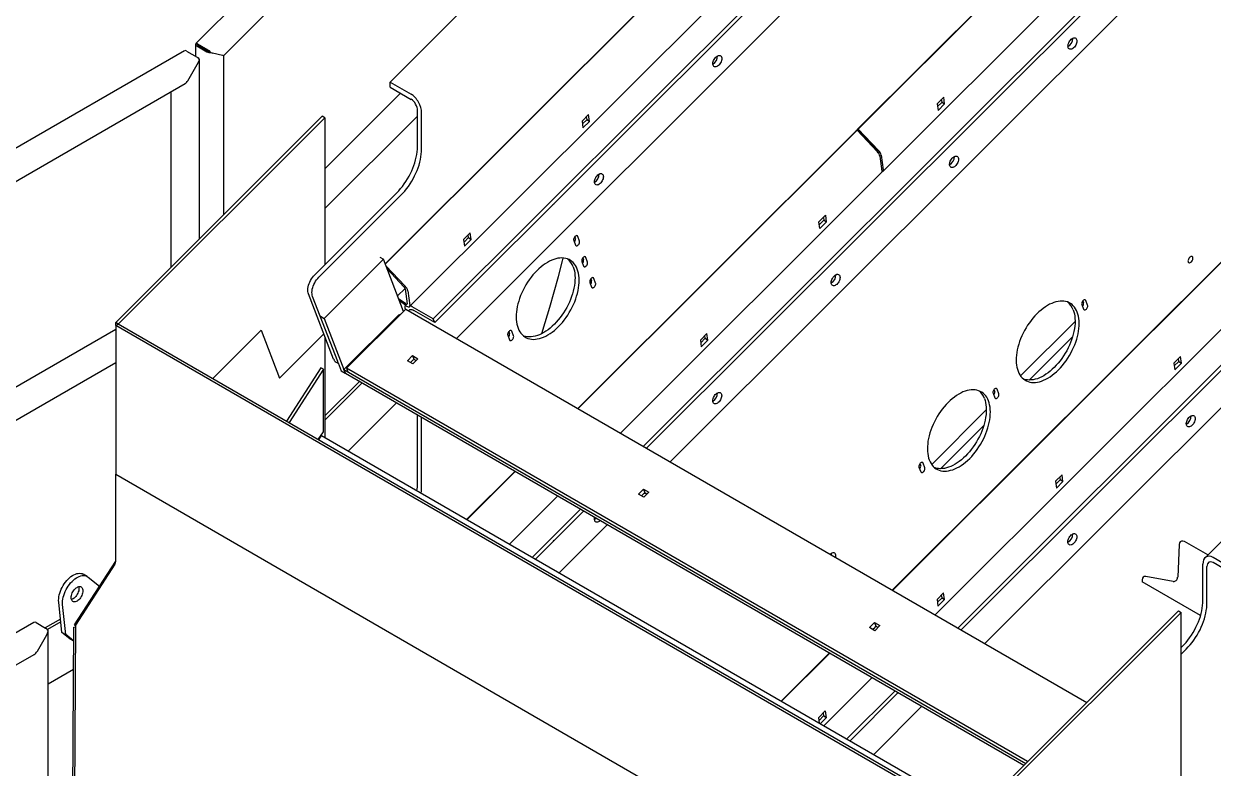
# Model space of a CAD drawing. Header units: millimetres. Extents: x 0 to 55611, y 0 to 32827.
# Drawn here: x 31865 to 33493, y 11669 to 12687 of the extents above; entities that cross this region are included whole.
import ezdxf

# ---------------------------------------------------------------- set-up
doc = ezdxf.new("R2010")
doc.units = ezdxf.units.MM
doc.header["$LTSCALE"] = 10
doc.linetypes.add('SLD-Continua', pattern=[0])
for name, color, linetype in [('CHUTE', 30, 'SLD-Continua'), ('EQUIPO', 30, 'SLD-Continua'), ('STRUC', 5, 'SLD-Continua')]:
    doc.layers.add(name, color=color, linetype=linetype)

msp = doc.modelspace()

# ---------------------------------------------------------------- linework, layer by layer
at = {"layer": 'CHUTE', "linetype": 'SLD-Continua', "lineweight": 25}
for p, q in [((31990.7, 12278.8), (32273.5, 12560.9)), ((31994.3, 12276.7), (32277.1, 12558.9)), ((32277.1, 12558.9), (32273.5, 12560.9)), ((32277.1, 12558.9), (32277.1, 12358.1)), ((31994.3, 12276.7), (31990.7, 12278.8)), ((31990.7, 12274.6), (31990.7, 12278.8)), ((31990.7, 12274.6), (31994.3, 12276.7)), ((33158.8, 11600.3), (31990.7, 12274.6)), ((31990.7, 12274.6), (31990.7, 12071.2)), ((33162.4, 11602.4), (31994.3, 12276.7)), ((32123.6, 12202.1), (32189.8, 12268.2)), ((32189.8, 12268.2), (32215, 12202.9)), ((32215, 12202.9), (32275.6, 12263.4)), ((32277.1, 12259.3), (32277.1, 12121.7)), ((32271.5, 12216.9), (32224.3, 12143.9)), ((32275.1, 12214.8), (32227.9, 12141.9)), ((32275.1, 12214.8), (32271.5, 12216.9)), ((32275.1, 12129.5), (32275.1, 12214.8)), ((32268, 12118.7), (32275.1, 12129.5)), ((32268.5, 12118.4), (32272.4, 12124.5)), ((32272.4, 12124.5), (33167.7, 11607.6)), ((31990.7, 12071.2), (33158.8, 11396.8)), ((31990.7, 11952.1), (31990.7, 12071.2)), ((31990.7, 12071.2), (31990.7, 12071.2)), ((31934.4, 11865.3), (31990.7, 11952.4)), ((31989.4, 11948.2), (31935.6, 11865)), ((31951.8, 11931.5), (31946.4, 11934.6)), ((31953, 11930.7), (31968.6, 11918.2)), ((31916.9, 11855.1), (31912.8, 11896.5)), ((31922.3, 11852), (31918.1, 11893.4)), ((33162.4, 11602.4), (33445.3, 11884.5)), ((33448.9, 11882.4), (33166, 11600.3)), ((33445.3, 11884.5), (33448.9, 11882.4)), ((33448.9, 11588.5), (33448.9, 11882.4)), ((31916.9, 11855.1), (31922.3, 11852)), ((31927.8, 11846.4), (31916.9, 11855.1)), ((31933.2, 11843.3), (31922.3, 11852)), ((31931.8, 11555.2), (31933.4, 11862.3)), ((31933.4, 11862.3), (31935.6, 11862.7)), ((31935.6, 11865), (31934, 11558.6)), ((31934.4, 11865.3), (31935.6, 11864.5)), ((31935.6, 11864.3), (31934.4, 11865.3)), ((31927.8, 11846.4), (31933.2, 11843.3)), ((31933.3, 11843.5), (31933.2, 11843.3))]:
    msp.add_line(p, q, dxfattribs=at)
at = {"layer": 'CHUTE', "linetype": 'SLD-Continua', "lineweight": 25, "flags": 128}
for points in [[(31912.8, 11896.5), (31912.6, 11898.8), (31912.7, 11901.2), (31913, 11903.7), (31913.5, 11906.2), (31914.2, 11908.8), (31915.1, 11911.4), (31916.2, 11914), (31917.4, 11916.6), (31918.8, 11919.1), (31920.3, 11921.5), (31922, 11923.8), (31923.7, 11925.9), (31925.6, 11927.9), (31927.5, 11929.7), (31929.5, 11931.3), (31931.5, 11932.7), (31933.5, 11933.8), (31935.6, 11934.8), (31937.5, 11935.4), (31939.5, 11935.8), (31941.3, 11935.9), (31943.1, 11935.8), (31944.7, 11935.4), (31946.2, 11934.7), (31946.4, 11934.6)], [(31918.1, 11893.4), (31918, 11895.7), (31918.1, 11898.1), (31918.4, 11900.5), (31918.9, 11903.1), (31919.6, 11905.7), (31920.5, 11908.3), (31921.6, 11910.9), (31922.8, 11913.5), (31924.2, 11915.9), (31925.7, 11918.4), (31927.4, 11920.6), (31929.1, 11922.8), (31931, 11924.8), (31932.9, 11926.6), (31934.9, 11928.2), (31936.9, 11929.6), (31938.9, 11930.7), (31940.9, 11931.6), (31942.9, 11932.3), (31944.8, 11932.7), (31946.7, 11932.8), (31948.5, 11932.7), (31950.1, 11932.3), (31951.6, 11931.6), (31953, 11930.7)], [(31929.7, 11902.6), (31929.8, 11904.1), (31930.1, 11905.7), (31930.6, 11907.3), (31931.3, 11909), (31932.1, 11910.6), (31933.1, 11912.1), (31934.2, 11913.5), (31935.3, 11914.7), (31936.6, 11915.8), (31937.8, 11916.6), (31939.1, 11917.2), (31940.3, 11917.6), (31941.5, 11917.7), (31942.6, 11917.6), (31943.5, 11917.2), (31944.4, 11916.5), (31945, 11915.7), (31945.5, 11914.6), (31945.8, 11913.3), (31945.9, 11911.9), (31945.8, 11910.4), (31945.5, 11908.8), (31945, 11907.2), (31944.4, 11905.6), (31943.5, 11904), (31942.6, 11902.5), (31941.5, 11901.1), (31940.3, 11899.8), (31939.1, 11898.8), (31937.8, 11897.9), (31936.6, 11897.3), (31935.3, 11896.9), (31934.2, 11896.8), (31933.1, 11897), (31932.1, 11897.4), (31931.3, 11898), (31930.6, 11898.9), (31930.1, 11899.9), (31929.8, 11901.2), (31929.7, 11902.6)], [(31940.2, 11917.5), (31940.4, 11916.4), (31940.5, 11915), (31940.4, 11913.5), (31940.1, 11911.9), (31939.6, 11910.3), (31939, 11908.7), (31938.2, 11907.1), (31937.2, 11905.6), (31936.1, 11904.2), (31934.9, 11902.9), (31933.7, 11901.9), (31932.4, 11901), (31931.2, 11900.4), (31930.1, 11900.1)]]:
    msp.add_lwpolyline(points, dxfattribs=at)
at = {"layer": 'CHUTE', "linetype": 'SLD-Continua', "lineweight": 25}
msp.add_arc((31983.2, 11952.4), 7.52, 325.9491, 357.7864, dxfattribs=at)
at = {"layer": 'EQUIPO', "linetype": 'SLD-Continua', "lineweight": 25}
for p, q in [((32366.3, 12607.7), (35151.8, 15386.4)), ((32425.4, 12283.7), (35007.3, 14859.3)), ((32427.4, 12278.7), (35009.2, 14854.3)), ((35002.4, 14796.5), (32456.9, 12257.1)), ((36266.9, 14736), (33481.5, 11957.2)), ((32712.8, 12109.5), (35007.2, 14398.3)), ((32717.2, 12106.9), (35009.1, 14393.3)), ((35002.3, 14335.5), (32749.6, 12088.2)), ((33651.9, 13187.4), (33005.5, 12542.6)), ((33653.3, 13188.3), (33006.9, 12543.4)), ((33040.9, 12485.9), (33687.3, 13130.8)), ((33004, 13002), (32359.5, 12359.1)), ((33005.5, 13002.8), (32359.7, 12358.6)), ((32393, 12300.5), (33039.4, 12945.3)), ((32366.3, 12607.7), (32395.2, 12591)), ((32366.3, 12600.7), (32366.3, 12607.7)), ((32366.3, 12600.7), (32395.2, 12584)), ((33123.8, 12586.9), (33114.7, 12577.9)), ((33121.5, 12580.3), (33121, 12584.1)), ((33125.1, 12577.7), (33123.8, 12586.9)), ((32403.7, 12519.2), (32403.7, 12568.7)), ((33114.7, 12577.9), (33116.1, 12568.7)), ((33115.3, 12574.1), (33121.5, 12580.3)), ((33116.1, 12568.7), (33125.1, 12577.7)), ((33121.5, 12580.3), (33125.1, 12577.7)), ((32409.3, 12515.9), (32409.3, 12565.5)), ((32637.9, 12563.1), (32628.9, 12554.1)), ((32628.9, 12554.1), (32630.2, 12544.9)), ((32629.4, 12550.3), (32635.7, 12556.5)), ((32630.2, 12544.9), (32639.2, 12553.9)), ((32635.7, 12556.5), (32635.1, 12560.3)), ((32635.7, 12556.5), (32639.2, 12553.9)), ((32639.2, 12553.9), (32637.9, 12563.1)), ((33143.1, 11861), (33846.7, 12562.9)), ((33147.5, 11858.5), (33851.1, 12560.3)), ((33003.9, 12541), (32623.2, 12161.2)), ((33005.4, 12541.8), (32623.6, 12161)), ((33005.4, 12541.8), (33003.9, 12541)), ((33033, 12512.3), (33005.4, 12541.8)), ((33006.9, 12543.4), (33005.5, 12542.6)), ((33005.5, 12542.6), (33033.1, 12513)), ((33006.9, 12543.4), (33034.6, 12513.9)), ((33883.5, 12541.6), (33179.9, 11839.8)), ((33034.8, 12510.3), (33034.8, 12510.2)), ((33039.7, 12485.8), (33036.8, 12506.1)), ((33038.3, 12507.7), (33041.2, 12487.4)), ((33651.8, 12509.6), (33053.5, 11912.7)), ((33653.3, 12510.4), (33053.9, 11912.5)), ((32681.6, 12127.4), (33039.3, 12484.3)), ((32263.1, 12344.1), (32375.3, 12456)), ((32268.8, 12340.9), (32381, 12452.8)), ((33112, 11879), (33687.3, 12452.9)), ((32952.8, 12416.4), (32961.9, 12425.4)), ((32959.1, 12422.6), (32959.6, 12418.8)), ((32961.9, 12425.4), (32963.2, 12416.2)), ((32954.1, 12407.2), (32952.8, 12416.4)), ((32959.6, 12418.8), (32953.4, 12412.6)), ((32963.2, 12416.2), (32954.1, 12407.2)), ((32963.2, 12416.2), (32959.6, 12418.8)), ((32475.9, 12401.5), (32466.9, 12392.5)), ((32466.9, 12392.5), (32468.2, 12383.3)), ((32467.4, 12388.7), (32473.6, 12394.9)), ((32468.2, 12383.3), (32477.2, 12392.3)), ((32473.6, 12394.9), (32473.1, 12398.7)), ((32473.6, 12394.9), (32477.2, 12392.3)), ((32477.2, 12392.3), (32475.9, 12401.5)), ((32617.5, 12391.1), (32619.9, 12384.7)), ((32618.8, 12396), (32619.8, 12393.5)), ((32625.4, 12390.2), (32623, 12396.6)), ((32357.1, 12365.4), (32276.1, 12284.5)), ((32352, 12368.3), (32357.1, 12365.4)), ((32384.6, 12294.1), (32357.1, 12365.4)), ((32360.6, 12356.3), (32386.7, 12328.5)), ((32628.5, 12362.4), (32631, 12356)), ((32629.9, 12367.3), (32630.8, 12364.8)), ((32636.5, 12361.5), (32634, 12367.9)), ((32362.2, 12352.2), (32385.2, 12327.6)), ((32640.9, 12338.6), (32641.9, 12336.1)), ((32647.5, 12332.8), (32645.1, 12339.2)), ((32376.5, 12315.1), (32386.8, 12325.3)), ((32386.9, 12324.9), (32389.8, 12304.5)), ((32390.5, 12322.3), (32393.4, 12301.9)), ((32639.6, 12333.7), (32642, 12327.3)), ((32289, 12228.6), (32254.6, 12317.9)), ((32294.6, 12225.4), (32260.2, 12314.6)), ((32387.2, 12304.6), (32377.9, 12311.4)), ((32387.6, 12302.1), (32379.1, 12308.3)), ((33314.1, 12308.3), (33315.1, 12305.8)), ((33320.7, 12302.5), (33318.3, 12308.9)), ((32306.7, 12216.3), (32387.7, 12297.1)), ((32387.5, 12302.2), (32387.3, 12302)), ((32387.7, 12297.1), (33319.6, 11759.1)), ((32425.4, 12283.7), (32396.6, 12300.4)), ((32427.4, 12278.7), (32398.5, 12295.3)), ((33312.8, 12303.4), (33315.2, 12297)), ((32271, 12287.5), (32276.1, 12284.5)), ((32276.1, 12284.5), (32303, 12214.5)), ((32375.4, 12286.7), (32303, 12214.5)), ((32427.4, 12278.7), (32425.4, 12283.7)), ((32527.3, 12261.4), (32529.7, 12255)), ((32528.6, 12266.2), (32529.6, 12263.7)), ((32535.2, 12260.5), (32532.8, 12266.9)), ((32799.8, 12263.8), (32790.8, 12254.8)), ((32791.3, 12250.9), (32797.6, 12257.2)), ((32797.6, 12257.2), (32797, 12261)), ((32797.6, 12257.2), (32801.2, 12254.6)), ((32801.2, 12254.6), (32799.8, 12263.8)), ((32790.8, 12254.8), (32792.1, 12245.6)), ((32792.1, 12245.6), (32801.2, 12254.6)), ((32292.3, 12224.5), (32295.5, 12222.6)), ((32389.9, 12226.6), (32396.8, 12233.5)), ((32397.2, 12222.4), (32389.9, 12226.6)), ((32394.3, 12224.1), (32397.5, 12227.3)), ((32396.8, 12233.5), (32404.2, 12229.3)), ((32396.8, 12233.5), (32398.7, 12228.6)), ((32404.2, 12229.3), (32397.2, 12222.4)), ((32400.6, 12227.4), (32401.7, 12226.8)), ((33447.8, 12232.4), (33438.7, 12223.3)), ((33439.3, 12219.5), (33445.5, 12225.7)), ((33445.5, 12225.7), (33445, 12229.6)), ((33445.5, 12225.7), (33449.1, 12223.1)), ((33449.1, 12223.1), (33447.8, 12232.4)), ((32295.1, 12223.6), (32299.3, 12212.9)), ((32299.3, 12212.9), (32304.9, 12209.6)), ((32303, 12214.5), (33236.1, 11675.9)), ((32305, 12209.5), (32303, 12214.5)), ((32305, 12209.5), (33233.6, 11673.4)), ((33238.6, 11678.3), (32306.7, 12216.3)), ((32306.7, 12216.3), (32308.5, 12211.4)), ((33438.7, 12223.3), (33440, 12214.1)), ((33440, 12214.1), (33449.1, 12223.1)), ((33191.3, 12182.2), (33193.7, 12175.8)), ((33192.6, 12187.1), (33193.6, 12184.6)), ((33199.2, 12181.3), (33196.8, 12187.7)), ((32403.7, 12058.3), (32403.7, 12152.5)), ((32409.4, 12055.1), (32409.4, 12149.3)), ((33090, 12081.2), (33092.5, 12074.8)), ((33091.3, 12086), (33092.3, 12083.5)), ((33097.9, 12080.3), (33095.5, 12086.6)), ((32537.2, 12075.4), (32471.3, 12009.7)), ((32537.6, 12075.2), (32471.7, 12009.4)), ((33285.7, 12070.7), (33276.7, 12061.7)), ((33276.7, 12061.7), (33278, 12052.5)), ((33277.2, 12057.9), (33283.5, 12064.1)), ((33278, 12052.5), (33287, 12061.5)), ((33283.5, 12064.1), (33282.9, 12067.9)), ((33283.5, 12064.1), (33287, 12061.5)), ((33287, 12061.5), (33285.7, 12070.7)), ((32706, 12044.1), (32712.9, 12051)), ((32710.4, 12041.6), (32713.6, 12044.8)), ((32712.9, 12051), (32720.3, 12046.8)), ((32712.9, 12051), (32714.8, 12046.1)), ((32720.3, 12046.8), (32713.4, 12039.9)), ((32716.7, 12044.9), (32717.8, 12044.3)), ((32529.7, 11975.9), (32595.7, 12041.7)), ((32713.4, 12039.9), (32706, 12044.1)), ((32560.9, 11957.9), (32626.8, 12023.7)), ((32565.3, 11955.4), (32631.2, 12021.2)), ((32663.6, 12002.5), (32597.7, 11936.7)), ((33453.2, 11979.5), (33450.9, 11979.9)), ((33485.3, 11961), (33453.2, 11979.5)), ((33446.1, 11975.3), (33444, 11930.5)), ((33478.5, 11898.7), (33478.5, 11948.3)), ((33521.5, 11940.8), (33492.6, 11957.5)), ((33521.5, 11933.9), (33492.6, 11950.5)), ((33437.9, 11924.8), (33400.2, 11931.6)), ((33484.1, 11895.5), (33484.1, 11945)), ((33395.3, 11927), (33395.2, 11924.3)), ((33475.3, 11878.1), (33395.2, 11924.3)), ((33123.7, 11909.1), (33114.7, 11900.1)), ((33114.7, 11900.1), (33116, 11890.9)), ((33115.2, 11896.3), (33121.5, 11902.5)), ((33116, 11890.9), (33125, 11899.9)), ((33121.5, 11902.5), (33120.9, 11906.3)), ((33121.5, 11902.5), (33125, 11899.9)), ((33125, 11899.9), (33123.7, 11909.1)), ((33022.1, 11861.6), (33029, 11868.5)), ((33029, 11868.5), (33036.4, 11864.3)), ((33029, 11868.5), (33030.9, 11863.7)), ((33029.5, 11857.4), (33022.1, 11861.6)), ((33026.5, 11859.1), (33029.8, 11862.3)), ((33036.4, 11864.3), (33029.5, 11857.4)), ((33032.8, 11862.4), (33033.9, 11861.8)), ((33448.9, 11834.3), (33450.1, 11835.6)), ((32967.6, 11827), (32901.6, 11761.2)), ((32968, 11826.8), (32902, 11761)), ((33448.9, 11825.4), (33455.8, 11832.3)), ((32960.1, 11727.5), (33026, 11793.3)), ((32991.2, 11709.5), (33057.2, 11775.3)), ((32995.7, 11706.9), (33061.6, 11772.7)), ((33094, 11754), (33028.1, 11688.2)), ((32952.8, 11738.6), (32961.8, 11747.6)), ((32953.8, 11731.1), (32952.8, 11738.6)), ((32959.5, 11741), (32953.3, 11734.7)), ((32963.1, 11738.4), (32955.1, 11730.4)), ((32959, 11744.8), (32959.5, 11741)), ((32963.1, 11738.4), (32959.5, 11741)), ((32961.8, 11747.6), (32963.1, 11738.4))]:
    msp.add_line(p, q, dxfattribs=at)
at = {"layer": 'EQUIPO', "linetype": 'SLD-Continua', "lineweight": 25, "flags": 128}
for points in [[(33305.7, 12665.9), (33306, 12664.8), (33306, 12663.6), (33305.9, 12662.2), (33305.6, 12660.8), (33305.1, 12659.3), (33304.4, 12657.9), (33303.5, 12656.6), (33302.6, 12655.4), (33301.5, 12654.3), (33300.4, 12653.5), (33299.3, 12652.8), (33298.2, 12652.5), (33297.1, 12652.4), (33296.2, 12652.5), (33295.4, 12652.9), (33294.7, 12653.6), (33294.3, 12654.5), (33294, 12655.6), (33293.9, 12656.8), (33294, 12658.2), (33294.3, 12659.6), (33294.9, 12661.1), (33295.6, 12662.5), (33296.4, 12663.8), (33297.4, 12665.1), (33298.4, 12666.1), (33299.5, 12667), (33300.7, 12667.6), (33301.8, 12667.9), (33302.8, 12668.1), (33303.7, 12667.9), (33304.5, 12667.5), (33305.2, 12666.8), (33305.7, 12665.9)], [(32819.7, 12642), (32820, 12640.9), (32820.1, 12639.7), (32820, 12638.3), (32819.6, 12636.9), (32819.1, 12635.4), (32818.4, 12634), (32817.6, 12632.7), (32816.6, 12631.4), (32815.5, 12630.4), (32814.4, 12629.5), (32813.3, 12628.9), (32812.2, 12628.6), (32811.2, 12628.4), (32810.2, 12628.6), (32809.4, 12629), (32808.8, 12629.7), (32808.3, 12630.6), (32808, 12631.7), (32807.9, 12632.9), (32808, 12634.3), (32808.4, 12635.7), (32808.9, 12637.2), (32809.6, 12638.6), (32810.4, 12639.9), (32811.4, 12641.1), (32812.5, 12642.2), (32813.6, 12643), (32814.7, 12643.7), (32815.8, 12644), (32816.8, 12644.1), (32817.8, 12644), (32818.6, 12643.6), (32819.2, 12642.9), (32819.7, 12642)], [(32375.3, 12456), (32378, 12458.9), (32380.7, 12461.9), (32383.2, 12465), (32385.6, 12468.3), (32388, 12471.7), (32390.2, 12475.2), (32392.2, 12478.8), (32394.1, 12482.4), (32395.9, 12486.1), (32397.5, 12489.9), (32398.9, 12493.7), (32400.2, 12497.4), (32401.2, 12501.2), (32402.1, 12504.9), (32402.8, 12508.6), (32403.3, 12512.2), (32403.6, 12515.8), (32403.7, 12519.2)], [(32381, 12452.8), (32383.7, 12455.6), (32386.3, 12458.6), (32388.9, 12461.7), (32391.3, 12465), (32393.6, 12468.4), (32395.8, 12471.9), (32397.9, 12475.5), (32399.8, 12479.2), (32401.5, 12482.9), (32403.1, 12486.6), (32404.6, 12490.4), (32405.8, 12494.2), (32406.9, 12497.9), (32407.8, 12501.7), (32408.4, 12505.3), (32408.9, 12509), (32409.2, 12512.5), (32409.3, 12515.9)], [(33143.7, 12504.3), (33143.9, 12503.2), (33144, 12501.9), (33143.9, 12500.6), (33143.6, 12499.1), (33143, 12497.7), (33142.4, 12496.3), (33141.5, 12494.9), (33140.5, 12493.7), (33139.5, 12492.7), (33138.4, 12491.8), (33137.3, 12491.2), (33136.2, 12490.8), (33135.1, 12490.7), (33134.2, 12490.9), (33133.4, 12491.3), (33132.7, 12492), (33132.2, 12492.9), (33131.9, 12494), (33131.9, 12495.2), (33132, 12496.6), (33132.3, 12498), (33132.8, 12499.4), (33133.5, 12500.9), (33134.4, 12502.2), (33135.3, 12503.4), (33136.4, 12504.5), (33137.5, 12505.3), (33138.6, 12505.9), (33139.7, 12506.3), (33140.8, 12506.4), (33141.7, 12506.3), (33142.5, 12505.8), (33143.2, 12505.2), (33143.7, 12504.3)], [(33039.7, 12485.6), (33039.8, 12485.6), (33040.5, 12485.7), (33041, 12486), (33041.2, 12486.6), (33041.2, 12487.4)], [(32657.7, 12480.4), (32658, 12479.3), (32658.1, 12478), (32657.9, 12476.7), (32657.6, 12475.2), (32657.1, 12473.8), (32656.4, 12472.4), (32655.5, 12471), (32654.6, 12469.8), (32653.5, 12468.8), (32652.4, 12467.9), (32651.3, 12467.3), (32650.2, 12466.9), (32649.2, 12466.8), (32648.2, 12467), (32647.4, 12467.4), (32646.7, 12468.1), (32646.3, 12469), (32646, 12470.1), (32645.9, 12471.3), (32646, 12472.7), (32646.4, 12474.1), (32646.9, 12475.5), (32647.6, 12477), (32648.4, 12478.3), (32649.4, 12479.5), (32650.4, 12480.6), (32651.5, 12481.4), (32652.7, 12482), (32653.8, 12482.4), (32654.8, 12482.5), (32655.7, 12482.4), (32656.6, 12481.9), (32657.2, 12481.3), (32657.7, 12480.4)], [(32623, 12396.6), (32622.6, 12397.2), (32622.1, 12397.5), (32621.5, 12397.6), (32620.7, 12397.5), (32620, 12397.1), (32619.2, 12396.4), (32618.5, 12395.6), (32618, 12394.7), (32617.6, 12393.7), (32617.3, 12392.8), (32617.3, 12391.9), (32617.5, 12391.1)], [(32619.9, 12384.7), (32620.3, 12384.2), (32620.8, 12383.8), (32621.4, 12383.7), (32622.2, 12383.9), (32622.9, 12384.3), (32623.7, 12384.9), (32624.3, 12385.7), (32624.9, 12386.6), (32625.3, 12387.6), (32625.5, 12388.5), (32625.6, 12389.4), (32625.4, 12390.2)], [(32622.4, 12351.9), (32621.3, 12354.4), (32620, 12356.7), (32618.5, 12358.8), (32616.9, 12360.7), (32615.1, 12362.3), (32613.1, 12363.8), (32611.1, 12364.9), (32608.8, 12365.9), (32606.5, 12366.5), (32604, 12366.9), (32601.4, 12367.1), (32598.7, 12367), (32596, 12366.6), (32593.2, 12366), (32590.3, 12365.1), (32587.4, 12364), (32584.5, 12362.6), (32581.5, 12361), (32578.6, 12359.2), (32575.7, 12357.1), (32572.8, 12354.9), (32569.9, 12352.4), (32567.1, 12349.7), (32564.4, 12346.9), (32561.7, 12343.9), (32559.2, 12340.7), (32556.7, 12337.4), (32554.4, 12334), (32552.2, 12330.4), (32550.1, 12326.8), (32548.2, 12323.1), (32546.5, 12319.4), (32544.9, 12315.6), (32543.4, 12311.8), (32542.2, 12308), (32541.1, 12304.3), (32540.3, 12300.5), (32539.6, 12296.8), (32539.1, 12293.2), (32538.8, 12289.6), (32538.8, 12286.2), (32538.9, 12282.9), (32539.2, 12279.7), (32539.7, 12276.6), (32540.5, 12273.7), (32541.4, 12271), (32542.5, 12268.5), (32543.8, 12266.2), (32545.2, 12264.1), (32546.8, 12262.2), (32548.6, 12260.6), (32550.6, 12259.1), (32552.7, 12258), (32554.9, 12257), (32557.3, 12256.4), (32559.8, 12256), (32562.3, 12255.8), (32565, 12255.9), (32567.7, 12256.3), (32570.6, 12256.9), (32573.4, 12257.8), (32576.3, 12258.9), (32579.3, 12260.3), (32582.2, 12261.9), (32585.1, 12263.7), (32588.1, 12265.8), (32591, 12268), (32593.8, 12270.5), (32596.6, 12273.2), (32599.3, 12276), (32602, 12279), (32604.5, 12282.2), (32607, 12285.5), (32609.3, 12288.9), (32611.5, 12292.5), (32613.6, 12296.1), (32615.5, 12299.7), (32617.3, 12303.5), (32618.9, 12307.3), (32620.3, 12311.1), (32621.5, 12314.9), (32622.6, 12318.6), (32623.5, 12322.4), (32624.1, 12326.1), (32624.6, 12329.7), (32624.9, 12333.3), (32625, 12336.7), (32624.9, 12340), (32624.5, 12343.2), (32624, 12346.3), (32623.3, 12349.1), (32622.4, 12351.9)], [(32616.7, 12355.1), (32617.6, 12352.4), (32618.4, 12349.5), (32618.9, 12346.5), (32619.2, 12343.3), (32619.3, 12340), (32619.2, 12336.5), (32619, 12333), (32618.5, 12329.4), (32617.8, 12325.7), (32616.9, 12321.9), (32615.9, 12318.1), (32614.6, 12314.3), (32613.2, 12310.5), (32611.6, 12306.8), (32609.9, 12303), (32607.9, 12299.3), (32605.9, 12295.7), (32603.7, 12292.2), (32601.3, 12288.8), (32598.9, 12285.5), (32596.3, 12282.3), (32593.7, 12279.3), (32591, 12276.4), (32588.2, 12273.8), (32585.3, 12271.3), (32582.4, 12269), (32579.5, 12267), (32576.5, 12265.1), (32573.6, 12263.5), (32570.7, 12262.1), (32567.8, 12261), (32564.9, 12260.2), (32562.1, 12259.5), (32559.3, 12259.2), (32556.7, 12259.1), (32554.1, 12259.2), (32551.6, 12259.6), (32549.3, 12260.3), (32548.7, 12260.5)], [(32573.7, 12263.6), (32578.5, 12279), (32584.7, 12299.8), (32590.8, 12320.8), (32596.6, 12341.9), (32602.2, 12363.3), (32603.2, 12367)], [(32634, 12367.9), (32633.7, 12368.5), (32633.1, 12368.8), (32632.5, 12368.9), (32631.8, 12368.8), (32631, 12368.4), (32630.3, 12367.7), (32629.6, 12366.9), (32629, 12366), (32628.6, 12365), (32628.4, 12364.1), (32628.4, 12363.2), (32628.5, 12362.4)], [(32631, 12356), (32631.3, 12355.5), (32631.9, 12355.1), (32632.5, 12355), (32633.2, 12355.2), (32634, 12355.6), (32634.7, 12356.2), (32635.4, 12357), (32636, 12357.9), (32636.4, 12358.9), (32636.6, 12359.8), (32636.6, 12360.7), (32636.5, 12361.5)], [(33464.7, 12368), (33464.3, 12368.7), (33463.7, 12369.1), (33463, 12369.2), (33462.2, 12369.1), (33461.4, 12368.7), (33460.5, 12368.1), (33459.8, 12367.2), (33459.1, 12366.2), (33458.6, 12365.1), (33458.2, 12364.1), (33458.1, 12363), (33458.2, 12362.1), (33458.5, 12361.3), (33459, 12360.8), (33459.6, 12360.5), (33460.4, 12360.5), (33461.2, 12360.8), (33462, 12361.3), (33462.9, 12362), (33463.6, 12363), (33464.2, 12364), (33464.6, 12365.1), (33464.9, 12366.2), (33464.9, 12367.2), (33464.7, 12368)], [(32254.6, 12317.9), (32254.1, 12319.5), (32253.8, 12321.4), (32253.7, 12323.3), (32253.8, 12325.4), (32254.1, 12327.5), (32254.7, 12329.8), (32255.4, 12332), (32256.3, 12334.2), (32257.4, 12336.4), (32258.7, 12338.5), (32260, 12340.5), (32261.5, 12342.4), (32263.1, 12344.1)], [(32260.2, 12314.6), (32259.7, 12316.3), (32259.4, 12318.1), (32259.3, 12320), (32259.5, 12322.1), (32259.8, 12324.3), (32260.3, 12326.5), (32261.1, 12328.7), (32262, 12331), (32263.1, 12333.1), (32264.3, 12335.3), (32265.7, 12337.3), (32267.2, 12339.1), (32268.8, 12340.9)], [(32645.1, 12339.2), (32644.7, 12339.8), (32644.2, 12340.1), (32643.6, 12340.2), (32642.8, 12340.1), (32642.1, 12339.7), (32641.3, 12339), (32640.7, 12338.2), (32640.1, 12337.3), (32639.7, 12336.3), (32639.5, 12335.4), (32639.4, 12334.5), (32639.6, 12333.7)], [(32981.6, 12342.6), (32981.9, 12341.6), (32982, 12340.3), (32981.9, 12338.9), (32981.5, 12337.5), (32981, 12336.1), (32980.3, 12334.6), (32979.5, 12333.3), (32978.5, 12332.1), (32977.5, 12331), (32976.4, 12330.2), (32975.2, 12329.6), (32974.1, 12329.2), (32973.1, 12329.1), (32972.2, 12329.3), (32971.3, 12329.7), (32970.7, 12330.3), (32970.2, 12331.2), (32969.9, 12332.3), (32969.8, 12333.6), (32970, 12334.9), (32970.3, 12336.4), (32970.8, 12337.8), (32971.5, 12339.2), (32972.4, 12340.6), (32973.3, 12341.8), (32974.4, 12342.8), (32975.5, 12343.7), (32976.6, 12344.3), (32977.7, 12344.7), (32978.7, 12344.8), (32979.7, 12344.6), (32980.5, 12344.2), (32981.2, 12343.5), (32981.6, 12342.6)], [(32642, 12327.3), (32642.4, 12326.8), (32642.9, 12326.4), (32643.6, 12326.3), (32644.3, 12326.5), (32645, 12326.9), (32645.8, 12327.5), (32646.5, 12328.3), (32647, 12329.2), (32647.4, 12330.2), (32647.7, 12331.1), (32647.7, 12332), (32647.5, 12332.8)], [(33306.6, 12292.9), (33305.5, 12295.4), (33304.2, 12297.7), (33302.8, 12299.8), (33301.2, 12301.7), (33299.4, 12303.3), (33297.4, 12304.8), (33295.3, 12305.9), (33293.1, 12306.9), (33290.7, 12307.5), (33288.2, 12308), (33285.7, 12308.1), (33283, 12308), (33280.3, 12307.6), (33277.4, 12307), (33274.6, 12306.1), (33271.7, 12305), (33268.7, 12303.7), (33265.8, 12302), (33262.9, 12300.2), (33259.9, 12298.1), (33257, 12295.9), (33254.2, 12293.4), (33251.4, 12290.7), (33248.7, 12287.9), (33246, 12284.9), (33243.4, 12281.7), (33241, 12278.4), (33238.7, 12275), (33236.5, 12271.5), (33234.4, 12267.8), (33232.5, 12264.2), (33230.7, 12260.4), (33229.1, 12256.6), (33227.7, 12252.8), (33226.5, 12249), (33225.4, 12245.3), (33224.5, 12241.5), (33223.9, 12237.8), (33223.4, 12234.2), (33223.1, 12230.6), (33223, 12227.2), (33223.1, 12223.9), (33223.5, 12220.7), (33224, 12217.6), (33224.7, 12214.8), (33225.6, 12212.1), (33226.7, 12209.5), (33228, 12207.2), (33229.5, 12205.1), (33231.1, 12203.2), (33232.9, 12201.6), (33234.8, 12200.2), (33236.9, 12199), (33239.2, 12198.1), (33241.5, 12197.4), (33244, 12197), (33246.6, 12196.8), (33249.3, 12196.9), (33252, 12197.3), (33254.8, 12197.9), (33257.7, 12198.8), (33260.6, 12199.9), (33263.5, 12201.3), (33266.5, 12202.9), (33269.4, 12204.7), (33272.3, 12206.8), (33275.2, 12209), (33278.1, 12211.5), (33280.9, 12214.2), (33283.6, 12217), (33286.2, 12220.1), (33288.8, 12223.2), (33291.2, 12226.5), (33293.6, 12229.9), (33295.8, 12233.5), (33297.9, 12237.1), (33299.8, 12240.8), (33301.5, 12244.5), (33303.1, 12248.3), (33304.5, 12252.1), (33305.8, 12255.9), (33306.8, 12259.7), (33307.7, 12263.4), (33308.4, 12267.1), (33308.9, 12270.7), (33309.2, 12274.3), (33309.2, 12277.7), (33309.1, 12281), (33308.8, 12284.2), (33308.3, 12287.3), (33307.5, 12290.2), (33306.6, 12292.9)], [(33318.3, 12308.9), (33317.9, 12309.5), (33317.4, 12309.8), (33316.8, 12309.9), (33316, 12309.8), (33315.3, 12309.4), (33314.5, 12308.7), (33313.9, 12308), (33313.3, 12307), (33312.9, 12306.1), (33312.7, 12305.1), (33312.6, 12304.2), (33312.8, 12303.4)], [(32387.5, 12302.2), (32387, 12301.7), (32386.6, 12300.9), (32386.5, 12299.9), (32386.5, 12298.7), (32386.8, 12297.4), (32387.1, 12296.5)], [(32387.2, 12304.6), (32387.8, 12304.2), (32388.3, 12304), (32388.8, 12303.8), (32389.2, 12303.7), (32389.5, 12303.8), (32389.7, 12303.9), (32389.8, 12304.2), (32389.8, 12304.5)], [(32387.6, 12302.1), (32388.8, 12301.3), (32390, 12300.7), (32391, 12300.3), (32391.9, 12300.1), (32392.6, 12300.2), (32393.1, 12300.6), (32393.4, 12301.1), (32393.4, 12301.9)], [(32392.5, 12294.3), (32392.4, 12294.8), (32392.5, 12295.6), (32392.8, 12296.2), (32393.4, 12296.6), (32394.1, 12296.8), (32395, 12296.7), (32396, 12296.5), (32397.2, 12296), (32398.5, 12295.3)], [(32396.6, 12300.4), (32394.9, 12301.2), (32394.2, 12301.6)], [(33301, 12296.1), (33301.9, 12293.4), (33302.6, 12290.5), (33303.1, 12287.5), (33303.4, 12284.3), (33303.6, 12281), (33303.5, 12277.5), (33303.2, 12274), (33302.7, 12270.4), (33302.1, 12266.7), (33301.2, 12262.9), (33300.1, 12259.1), (33298.9, 12255.3), (33297.5, 12251.5), (33295.9, 12247.8), (33294.1, 12244), (33292.2, 12240.3), (33290.1, 12236.7), (33287.9, 12233.2), (33285.6, 12229.8), (33283.1, 12226.5), (33280.6, 12223.3), (33277.9, 12220.3), (33275.2, 12217.5), (33272.4, 12214.8), (33269.6, 12212.3), (33266.7, 12210), (33263.7, 12208), (33260.8, 12206.1), (33257.9, 12204.5), (33254.9, 12203.2), (33252, 12202), (33249.2, 12201.2), (33246.3, 12200.5), (33243.6, 12200.2), (33240.9, 12200.1), (33238.4, 12200.2), (33235.9, 12200.6), (33233.5, 12201.3), (33233, 12201.5)], [(33315.2, 12297), (33315.6, 12296.5), (33316.1, 12296.1), (33316.8, 12296), (33317.5, 12296.2), (33318.2, 12296.6), (33319, 12297.2), (33319.7, 12298), (33320.2, 12298.9), (33320.6, 12299.9), (33320.9, 12300.9), (33320.9, 12301.8), (33320.7, 12302.5)], [(32532.8, 12266.9), (32532.4, 12267.4), (32531.9, 12267.8), (32531.2, 12267.9), (32530.5, 12267.7), (32529.8, 12267.3), (32529, 12266.7), (32528.3, 12265.9), (32527.8, 12265), (32527.4, 12264), (32527.1, 12263.1), (32527.1, 12262.2), (32527.3, 12261.4)], [(32529.7, 12255), (32530.1, 12254.4), (32530.6, 12254.1), (32531.2, 12254), (32532, 12254.1), (32532.7, 12254.5), (32533.5, 12255.2), (32534.1, 12256), (32534.7, 12256.9), (32535.1, 12257.9), (32535.3, 12258.8), (32535.4, 12259.7), (32535.2, 12260.5)], [(32295.7, 12223.3), (32295.3, 12223.9), (32294.6, 12225.4)], [(32819.6, 12181), (32819.9, 12179.9), (32820, 12178.7), (32819.9, 12177.3), (32819.5, 12175.9), (32819, 12174.4), (32818.3, 12173), (32817.5, 12171.7), (32816.5, 12170.5), (32815.4, 12169.4), (32814.3, 12168.6), (32813.2, 12167.9), (32812.1, 12167.6), (32811.1, 12167.5), (32810.1, 12167.6), (32809.3, 12168), (32808.7, 12168.7), (32808.2, 12169.6), (32807.9, 12170.7), (32807.8, 12171.9), (32807.9, 12173.3), (32808.3, 12174.7), (32808.8, 12176.2), (32809.5, 12177.6), (32810.3, 12178.9), (32811.3, 12180.2), (32812.4, 12181.2), (32813.5, 12182.1), (32814.6, 12182.7), (32815.7, 12183.1), (32816.7, 12183.2), (32817.7, 12183), (32818.5, 12182.6), (32819.1, 12181.9), (32819.6, 12181)], [(33185.1, 12171.6), (33184, 12174.2), (33182.7, 12176.5), (33181.3, 12178.6), (33179.6, 12180.5), (33177.8, 12182.1), (33175.9, 12183.5), (33173.8, 12184.7), (33171.6, 12185.6), (33169.2, 12186.3), (33166.7, 12186.7), (33164.1, 12186.9), (33161.5, 12186.8), (33158.7, 12186.4), (33155.9, 12185.8), (33153.1, 12184.9), (33150.2, 12183.8), (33147.2, 12182.4), (33144.3, 12180.8), (33141.3, 12179), (33138.4, 12176.9), (33135.5, 12174.6), (33132.7, 12172.2), (33129.9, 12169.5), (33127.1, 12166.7), (33124.5, 12163.6), (33121.9, 12160.5), (33119.5, 12157.2), (33117.2, 12153.8), (33114.9, 12150.2), (33112.9, 12146.6), (33111, 12142.9), (33109.2, 12139.2), (33107.6, 12135.4), (33106.2, 12131.6), (33104.9, 12127.8), (33103.9, 12124), (33103, 12120.3), (33102.3, 12116.6), (33101.9, 12113), (33101.6, 12109.4), (33101.5, 12106), (33101.6, 12102.6), (33102, 12099.5), (33102.5, 12096.4), (33103.2, 12093.5), (33104.1, 12090.8), (33105.2, 12088.3), (33106.5, 12086), (33107.9, 12083.9), (33109.6, 12082), (33111.4, 12080.3), (33113.3, 12078.9), (33115.4, 12077.8), (33117.7, 12076.8), (33120, 12076.2), (33122.5, 12075.7), (33125.1, 12075.6), (33127.7, 12075.7), (33130.5, 12076.1), (33133.3, 12076.7), (33136.2, 12077.5), (33139.1, 12078.7), (33142, 12080), (33144.9, 12081.6), (33147.9, 12083.5), (33150.8, 12085.6), (33153.7, 12087.8), (33156.6, 12090.3), (33159.4, 12093), (33162.1, 12095.8), (33164.7, 12098.8), (33167.3, 12102), (33169.7, 12105.3), (33172.1, 12108.7), (33174.3, 12112.2), (33176.3, 12115.9), (33178.3, 12119.5), (33180, 12123.3), (33181.6, 12127.1), (33183, 12130.9), (33184.3, 12134.6), (33185.3, 12138.4), (33186.2, 12142.2), (33186.9, 12145.9), (33187.4, 12149.5), (33187.6, 12153.1), (33187.7, 12156.5), (33187.6, 12159.8), (33187.3, 12163), (33186.7, 12166.1), (33186, 12168.9), (33185.1, 12171.6)], [(33179.5, 12174.9), (33180.4, 12172.2), (33181.1, 12169.3), (33181.6, 12166.3), (33181.9, 12163.1), (33182.1, 12159.8), (33182, 12156.3), (33181.7, 12152.8), (33181.2, 12149.1), (33180.5, 12145.4), (33179.7, 12141.7), (33178.6, 12137.9), (33177.4, 12134.1), (33176, 12130.3), (33174.4, 12126.5), (33172.6, 12122.8), (33170.7, 12119.1), (33168.6, 12115.5), (33166.4, 12112), (33164.1, 12108.6), (33161.6, 12105.3), (33159.1, 12102.1), (33156.4, 12099.1), (33153.7, 12096.2), (33150.9, 12093.6), (33148, 12091.1), (33145.1, 12088.8), (33142.2, 12086.8), (33139.3, 12084.9), (33136.3, 12083.3), (33133.4, 12081.9), (33130.5, 12080.8), (33127.6, 12079.9), (33124.8, 12079.3), (33122.1, 12079), (33119.4, 12078.9), (33116.8, 12079), (33114.4, 12079.4), (33112, 12080.1), (33111.4, 12080.3)], [(33196.8, 12187.7), (33196.4, 12188.2), (33195.9, 12188.6), (33195.2, 12188.7), (33194.5, 12188.5), (33193.8, 12188.1), (33193, 12187.5), (33192.3, 12186.7), (33191.8, 12185.8), (33191.4, 12184.8), (33191.1, 12183.9), (33191.1, 12183), (33191.3, 12182.2)], [(33193.7, 12175.8), (33194.1, 12175.2), (33194.6, 12174.9), (33195.2, 12174.8), (33196, 12174.9), (33196.7, 12175.3), (33197.5, 12176), (33198.1, 12176.8), (33198.7, 12177.7), (33199.1, 12178.7), (33199.3, 12179.6), (33199.4, 12180.5), (33199.2, 12181.3)], [(33467.6, 12149.7), (33467.9, 12148.6), (33468, 12147.4), (33467.9, 12146), (33467.5, 12144.6), (33467, 12143.1), (33466.3, 12141.7), (33465.5, 12140.4), (33464.5, 12139.1), (33463.5, 12138.1), (33462.4, 12137.2), (33461.2, 12136.6), (33460.1, 12136.2), (33459.1, 12136.1), (33458.2, 12136.3), (33457.3, 12136.7), (33456.7, 12137.4), (33456.2, 12138.3), (33455.9, 12139.4), (33455.8, 12140.6), (33456, 12142), (33456.3, 12143.4), (33456.8, 12144.9), (33457.5, 12146.3), (33458.4, 12147.6), (33459.3, 12148.8), (33460.4, 12149.9), (33461.5, 12150.7), (33462.6, 12151.4), (33463.7, 12151.7), (33464.7, 12151.8), (33465.7, 12151.7), (33466.5, 12151.3), (33467.2, 12150.6), (33467.6, 12149.7)], [(33095.5, 12086.6), (33095.1, 12087.2), (33094.6, 12087.6), (33094, 12087.7), (33093.3, 12087.5), (33092.5, 12087.1), (33091.7, 12086.5), (33091.1, 12085.7), (33090.5, 12084.8), (33090.1, 12083.8), (33089.9, 12082.8), (33089.8, 12081.9), (33090, 12081.2)], [(33092.5, 12074.8), (33092.8, 12074.2), (33093.3, 12073.9), (33094, 12073.8), (33094.7, 12073.9), (33095.5, 12074.3), (33096.2, 12074.9), (33096.9, 12075.7), (33097.4, 12076.7), (33097.8, 12077.6), (33098.1, 12078.6), (33098.1, 12079.5), (33097.9, 12080.3)], [(32653.8, 12008.1), (32653.4, 12007.8), (32652.3, 12006.9), (32651.2, 12006.3), (32650.1, 12005.9), (32649.1, 12005.8), (32648.1, 12006), (32647.3, 12006.4), (32646.6, 12007.1), (32646.2, 12008), (32645.9, 12009.1), (32645.8, 12010.3), (32645.9, 12011.7), (32646.1, 12012.6)], [(33305.6, 11988.1), (33305.9, 11987), (33306, 11985.7), (33305.9, 11984.4), (33305.5, 11982.9), (33305, 11981.5), (33304.3, 11980.1), (33303.5, 11978.7), (33302.5, 11977.5), (33301.4, 11976.5), (33300.3, 11975.6), (33299.2, 11975), (33298.1, 11974.6), (33297.1, 11974.5), (33296.1, 11974.7), (33295.3, 11975.1), (33294.7, 11975.8), (33294.2, 11976.7), (33293.9, 11977.7), (33293.8, 11979), (33293.9, 11980.4), (33294.3, 11981.8), (33294.8, 11983.2), (33295.5, 11984.6), (33296.3, 11986), (33297.3, 11987.2), (33298.4, 11988.3), (33299.5, 11989.1), (33300.6, 11989.7), (33301.7, 11990.1), (33302.7, 11990.2), (33303.7, 11990), (33304.5, 11989.6), (33305.1, 11989), (33305.6, 11988.1)], [(32975.8, 11961.9), (32975.4, 11962.8), (32974.7, 11963.4), (32973.9, 11963.8), (32973, 11964), (32972, 11963.9), (32970.9, 11963.5), (32969.8, 11962.9), (32968.7, 11962.1), (32968.5, 11961.8)], [(33450.1, 11835.6), (33452.8, 11838.4), (33455.5, 11841.4), (33458, 11844.5), (33460.4, 11847.8), (33462.8, 11851.2), (33465, 11854.7), (33467, 11858.3), (33468.9, 11862), (33470.7, 11865.7), (33472.3, 11869.4), (33473.7, 11873.2), (33475, 11877), (33476, 11880.7), (33476.9, 11884.5), (33477.6, 11888.1), (33478.1, 11891.8), (33478.4, 11895.3), (33478.5, 11898.7)], [(33455.8, 11832.3), (33458.5, 11835.1), (33461.1, 11838.1), (33463.7, 11841.3), (33466.1, 11844.5), (33468.4, 11847.9), (33470.6, 11851.4), (33472.7, 11855), (33474.6, 11858.7), (33476.3, 11862.4), (33477.9, 11866.2), (33479.4, 11869.9), (33480.6, 11873.7), (33481.7, 11877.5), (33482.6, 11881.2), (33483.2, 11884.9), (33483.7, 11888.5), (33484, 11892), (33484.1, 11895.5)]]:
    msp.add_lwpolyline(points, dxfattribs=at)
at = {"layer": 'EQUIPO', "linetype": 'SLD-Continua', "lineweight": 25}
for centre, radius, start, end in [((33287.6, 12667.3), 12.8, 299.5054, 0.5), ((32801.6, 12643.4), 12.8, 299.5054, 0.5), ((33023.6, 12502.4), 13.7, 15.878, 46.584), ((33029, 12508.7), 6.05, 15.878, 46.584), ((33025.2, 12504), 13.7, 15.878, 46.584), ((33125.6, 12505.7), 12.8, 299.5054, 0.5), ((33038.2, 12485.3), 1.54, 318.7264, 16.0593), ((32639.6, 12481.8), 12.8, 299.5054, 0.5), ((32581.5, 12449.6), 12.2, 308.3817, 321.4798), ((32614.4, 12392.3), 5.48, 317.4464, 12.143), ((32593.6, 12346.8), 24.6, 19.7519, 49.9622), ((32625.5, 12363.6), 5.48, 317.4464, 12.1431), ((32963.6, 12344.1), 12.8, 299.5054, 0.5), ((32381.1, 12323.2), 6.05, 15.878, 46.584), ((32377.3, 12318.5), 13.7, 15.878, 46.584), ((32636.5, 12334.9), 5.48, 317.4464, 12.143), ((33277.8, 12287.8), 24.6, 19.7519, 49.9622), ((33309.7, 12304.6), 5.48, 317.4464, 12.1431), ((32385, 12277.7), 13.1, 109.0879, 136.6851), ((32426.2, 12294.7), 12.2, 308.3817, 321.4798), ((32524.2, 12262.6), 5.48, 317.4464, 12.143), ((32296.4, 12231.2), 7.84, 199.188, 238.7998), ((32399.3, 12221), 6.71, 78.9945, 105.3393), ((32801.5, 12182.4), 12.8, 299.5054, 0.5), ((33156.3, 12166.6), 24.6, 19.7519, 49.9622), ((33188.2, 12183.4), 5.48, 317.4464, 12.1431), ((33449.6, 12151.1), 12.8, 299.5054, 0.5), ((33086.9, 12082.4), 5.48, 317.4464, 12.1431), ((32338.1, 12058.6), 65.6, 351.675, 359.8086), ((32343.8, 12055.3), 65.6, 351.675, 359.8086), ((32715.4, 12038.5), 6.71, 78.9945, 105.3393), ((32641.3, 12018.4), 9.78, 297.4654, 314.5024), ((32581.4, 11988.6), 12.2, 308.3817, 321.4798), ((33287.5, 11989.5), 12.8, 299.5054, 0.5), ((32961.1, 11963.1), 9.38, 346.1197, 1.7849), ((32968.5, 11959.6), 7.73, 344.6823, 17.4843), ((33031.5, 11856), 6.71, 78.9945, 105.3393)]:
    msp.add_arc(centre, radius, start, end, dxfattribs=at)
for centre, major_axis, ratio, start_param, end_param in [((32395.2, 12573.6), (-9.4, 18.4), 0.575108, 3.988914, 5.559711), ((32395.2, 12573.6), (-5.6, 11.1), 0.575108, 3.988914, 5.559711), ((33450.6, 11974.5), (-1.33, 5.38), 0.81439, 5.93325, 7.504046), ((33492.6, 11940.1), (-9.4, 18.4), 0.575108, 5.559711, 7.130507), ((33492.6, 11940.1), (-5.6, 11.1), 0.575108, 5.559711, 7.130507), ((33399.9, 11926.2), (-1.33, 5.38), 0.81439, 5.93325, 7.504046), ((33438.2, 11931.6), (-1.66, 6.73), 0.81439, 2.791657, 4.362454)]:
    msp.add_ellipse(centre, major_axis=major_axis, ratio=ratio, start_param=start_param, end_param=end_param, dxfattribs=at)
at = {"layer": 'STRUC', "linetype": 'SLD-Continua', "lineweight": 25}
for p, q in [((33850.8, 14407.1), (32100.4, 12660.2)), ((32138.6, 12644.1), (33852.8, 14354.9)), ((32085.1, 12650.4), (31030, 12041.3)), ((32087.6, 12650.1), (32102.2, 12641.7)), ((32100.1, 12659.2), (32100.1, 12642.9)), ((32103.6, 12658.1), (32100.3, 12660)), ((32101.7, 12657), (32115.5, 12649)), ((32102.9, 12659.8), (32116.8, 12651.8)), ((32103.6, 12658.1), (32117.4, 12650.1)), ((32120.8, 12648.2), (32117.4, 12650.1)), ((32123.2, 12647.4), (32137.1, 12644.2)), ((32089.3, 12609.3), (32103.9, 12634.7)), ((32102.3, 12641.7), (32103.9, 12640.7)), ((32105.3, 12393.2), (32105.3, 12638.7)), ((32138.7, 12426.5), (32138.7, 12644.2)), ((31068.4, 12018.3), (32085.8, 12605.7)), ((32066.3, 12594.4), (32066.3, 12354.2)), ((32380.7, 12592.4), (32277.1, 12489)), ((32277.1, 12434.8), (32403.7, 12561.1)), ((33228.9, 12205.9), (33303.6, 12280.4)), ((31990.7, 12269.2), (31068.4, 11736.8)), ((33240.8, 12200.1), (33300.2, 12259.4)), ((31069.4, 11692.3), (31990.7, 12224.1)), ((32324.5, 12198.3), (32277.1, 12151)), ((32328.1, 12196.2), (32277.1, 12145.4)), ((32375, 12169.1), (32309.1, 12103.3)), ((33107.4, 12084.6), (33182.1, 12159.2)), ((33119.3, 12078.9), (33178.7, 12138.1)), ((31878.8, 11868.7), (31640.5, 11731.1)), ((31881.9, 11868.4), (31894.8, 11860.9)), ((31915.1, 11873.3), (31894.2, 11861.3)), ((31915.5, 11869.4), (31897.6, 11859.1)), ((31883.6, 11829.5), (31896.5, 11851.9)), ((31894.8, 11860.9), (31896.5, 11859.9)), ((31898.3, 11535.5), (31898.3, 11857.5)), ((31640.5, 11687.2), (31879.2, 11825)), ((31933.1, 11804.5), (31898.3, 11784.4))]:
    msp.add_line(p, q, dxfattribs=at)
at = {"layer": 'STRUC', "linetype": 'SLD-Continua', "lineweight": 25, "flags": 128}
msp.add_lwpolyline([(32102.9, 12659.8), (32102.5, 12660), (32102, 12660.2), (32101.6, 12660.4), (32101.2, 12660.4), (32100.9, 12660.4), (32100.6, 12660.4), (32100.4, 12660.2), (32100.3, 12660)], dxfattribs=at)
at = {"layer": 'STRUC', "linetype": 'SLD-Continua', "lineweight": 25}
for centre, radius, start, end in [((32086.2, 12648.3), 2.33, 52.6859, 116.0036), ((32102.5, 12659.2), 2.4, 160.5374, 249.2492), ((32119.4, 12656.4), 8.39, 242.6439, 279.7853), ((32109.3, 12639.5), 14.4, 36.8403, 58.5678), ((32098.2, 12635.4), 7.47, 20.5245, 57.3806), ((32103.2, 12638.7), 2.15, 341.4441, 69.1491), ((31880.1, 11866), 2.98, 53.4604, 115.2291), ((31889.9, 11853.2), 9.12, 24.4077, 57.6608), ((31895.4, 11857.3), 2.83, 353.0899, 67.5674)]:
    msp.add_arc(centre, radius, start, end, dxfattribs=at)
for centre, major_axis, ratio, start_param, end_param in [((32119.4, 12649.6), (5.46, -2.26), 0.148418, 5.035537, 5.559136), ((32119.4, 12649.6), (5.46, -2.26), 0.148418, 5.035537, 5.559136), ((32100.5, 12636.7), (3.45, 5.97), 0.577335, 4.71243, 5.245145), ((32100.5, 12636.7), (3.45, 5.97), 0.577335, 4.71243, 5.245145), ((32133.2, 12646.5), (5.46, -2.26), 0.148418, 5.559136, 6.221675), ((32133.2, 12646.5), (5.46, -2.26), 0.148418, 5.559136, 6.221675), ((32085.8, 12611.3), (3.45, 5.97), 0.577335, 3.92695, 4.71243), ((32085.8, 12611.3), (3.45, 5.97), 0.577335, 3.92695, 4.71243), ((31892.2, 11854.4), (4.31, 7.47), 0.577335, 4.71243, 5.363828), ((31892.2, 11854.4), (4.31, 7.47), 0.577335, 4.71243, 5.363828), ((31879.2, 11832), (4.31, 7.47), 0.577335, 3.92695, 4.71243), ((31879.2, 11832), (4.31, 7.47), 0.577335, 3.92695, 4.71243)]:
    msp.add_ellipse(centre, major_axis=major_axis, ratio=ratio, start_param=start_param, end_param=end_param, dxfattribs=at)

doc.saveas('drawing.dxf')
